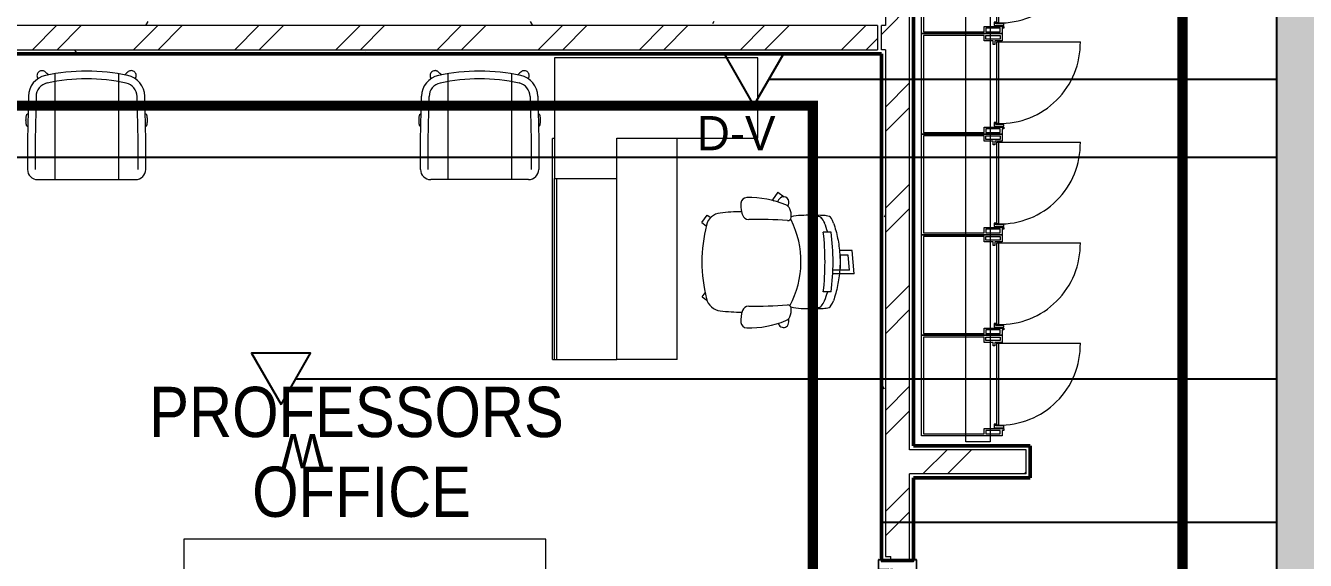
# Model space of a CAD drawing. Header units: millimetres. Extents: x -9358 to 257996, y -67499 to 9117.
# Drawn here: x 1965 to 8328, y -19148 to -16488 of the extents above; entities that cross this region are included whole.
import ezdxf

# ---------------------------------------------------------------- set-up
doc = ezdxf.new("R2010")
doc.units = ezdxf.units.MM
doc.header["$LTSCALE"] = 1000
for name, color, linetype, lineweight in [('123', 2, 'Continuous', 9), ('A-DOOR', 8, 'Continuous', 9), ('A-DOOR-1', 8, 'Continuous', 18), ('A-DOR', 8, 'Continuous', 9), ('A-FRN', 8, 'Continuous', 9), ('A-GEN-MOD', 8, 'Continuous', 9), ('A-ROM-NAM', 8, 'Continuous', 9), ('A-WAL-CLD', 8, 'Continuous', 9), ('A-WAL-CMU', 8, 'Continuous', 50), ('A-WAL-LOW-30', 8, 'Continuous', 18), ('A-WAL-PAT-1', 8, 'Continuous', 9)]:
    doc.layers.add(name, color=color, linetype=linetype, lineweight=lineweight)
for name, color, linetype in [('CCTV', 4, 'Continuous'), ('DATANET', 4, 'Continuous'), ('F POINT AGN', 7, 'Continuous'), ('LC-CABLE -10', 4, 'Continuous'), ('LC-T-OUTLET', 4, 'Continuous'), ('Route - rack2', 7, 'Continuous')]:
    doc.layers.add(name, color=color, linetype=linetype)
doc.styles.add('Arial_5', font='arial.ttf', dxfattribs={"width": 0.85, "height": 200})
pattern_1 = [(0, (0, 0), (812.8, 203.2), [33.528, -576.072, 33.528, -576.072, -3251.2]), (0, (0, 0), (812.8, 203.2), [-1219.2, 33.528, -1185.672, 33.528, -576.072, -1422.4]), (0, (0, 0), (812.8, 203.2), [-3048, 33.528, -372.872, 33.528, -982.472]), (120, (304.8, 101.6), (-582.3764, 602.3054), [33.528, -576.072, 33.528, -576.072, -3251.2]), (120, (304.8, 101.6), (-582.3764, 602.3054), [-1219.2, 33.528, -1185.672, 33.528, -576.072, -1422.4]), (120, (304.8, 101.6), (-582.3764, 602.3054), [-3048, 33.528, -372.872, 33.528, -982.472]), (240, (406.4, 508), (-230.4236, -805.5054), [33.528, -576.072, 33.528, -576.072, -3251.2]), (240, (406.4, 508), (-230.4236, -805.5054), [-1219.2, 33.528, -1185.672, 33.528, -576.072, -1422.4]), (240, (406.4, 508), (-230.4236, -805.5054), [-3048, 33.528, -372.872, 33.528, -982.472])]
pattern_2 = [(45, (0, 0), (-251.447, 251.447), []), (45, (0, 381), (-251.447, 251.447), [])]

# ---------------------------------------------------------------- blocks, each defined once
blk = doc.blocks.new('D-V')
at = {"color": 3}
blk.add_lwpolyline([(1.2, 256.5), (146.9, 0), (-146.9, 0), (1.2, 256.5)], dxfattribs=at)
at = {"layer": 'CCTV', "color": 2}
blk.add_attdef('D-V', (-225.1, 246.5), '', height=170, dxfattribs=at)
blk = doc.blocks.new('D-W')
at = {"color": 3, "elevation": 0}
blk.add_lwpolyline([(0, 254.5), (146.9, 0), (-146.9, 0), (0, 254.5)], dxfattribs=at)
at = {"layer": 'LC-T-OUTLET', "color": 2}
blk.add_attdef('W', (77.2, 236.3, 0), '', height=170, dxfattribs=at)
blk = doc.blocks.new('FR_Lockers-MLTPL_Dar - FR_Lockers-MLTPL_Dar-848432-01-Ground Floor Furniture Plan')
at = {"layer": 'A-GEN-MOD'}
for p, q in [((-500, 0), (0, 0)), ((-500, -400), (-500, 0)), ((0, 0), (0, -400)), ((-491.1, -8.9), (-491.1, -311.1)), ((-8.9, -8.9), (-491.1, -8.9)), ((-8.9, -311.1), (-8.9, -8.9)), ((-491.1, -311.1), (-464.4, -311.1)), ((-464.4, -311.1), (-464.4, -408.9)), ((-35.6, -311.1), (-8.9, -311.1)), ((-35.6, -355.6), (-35.6, -311.1)), ((-491.1, -320), (-491.1, -391.1)), ((-473.3, -320), (-491.1, -320)), ((-473.3, -391.1), (-473.3, -320)), ((-460, -360), (-460, -408.9)), ((-442.2, -360), (-460, -360)), ((-451.1, -368.9), (-442.2, -368.9)), ((-451.1, -408.9), (-451.1, -368.9)), ((-446.7, -382.2), (-446.7, -373.3)), ((-446.7, -373.3), (-40, -373.3)), ((-442.2, -368.9), (-442.2, -360)), ((-53.3, -355.6), (-35.6, -355.6)), ((-53.3, -364.4), (-53.3, -355.6)), ((-35.6, -364.4), (-53.3, -364.4)), ((-40, -373.3), (-40, -382.2)), ((-35.6, -400), (-35.6, -364.4)), ((-26.7, -391.1), (-26.7, -320)), ((-26.7, -320), (-8.9, -320)), ((-8.9, -320), (-8.9, -391.1)), ((-473.3, -400), (-500, -400)), ((-491.1, -391.1), (-473.3, -391.1)), ((-473.3, -408.9), (-473.3, -400)), ((-464.4, -408.9), (-473.3, -408.9)), ((-460, -408.9), (-451.1, -408.9)), ((-40, -382.2), (-446.7, -382.2)), ((-40, -382.2), (-40, -789.1)), ((0, -400), (-35.6, -400)), ((-8.9, -391.1), (-26.7, -391.1))]:
    blk.add_line(p, q, dxfattribs=at)
blk.add_arc((-46.8, -389.2), 400, 178.71177, 270.96946, dxfattribs=at)
blk = doc.blocks.new('Scoop_Conference_Swivel_Chair_14893 - Scoop_Conference_Swivel_Chair_14893-746239-01-Ground Floor Furniture Plan')
at = {"layer": 'A-FRN'}
for p, q in [((-293.9, 139.9), (-293.9, -5.1)), ((-255.8, 139.9), (-255.8, -4.7)), ((243.1, 190.7), (-243.1, 190.7)), ((-158.6, -336.1), (-158.6, 190.7)), ((158.6, -336.1), (158.6, 190.7)), ((255.8, -4.7), (255.8, 139.9)), ((293.9, -5.1), (293.9, 139.9)), ((-293.9, -5.1), (-289.4, -224)), ((-255.8, -4.7), (-251.3, -223.2)), ((251.3, -223.2), (255.8, -4.7)), ((289.4, -224), (293.9, -5.1)), ((-292.5, -74.7), (-296, -74.7)), ((296, -74.7), (292.5, -74.7)), ((-296, -134.7), (-291.2, -134.7)), ((291.2, -134.7), (296, -134.7))]:
    blk.add_line(p, q, dxfattribs=at)
for centre, radius, start, end in [((-243.1, 139.9), 50.8, 90, 180), ((243.1, 139.9), 50.8, 0, 90), ((-181.4, -221.7), 108, 181.19256, 257.64827), ((-181.4, -221.7), 69.8, 181.19256, 257.64827), ((181.4, -221.7), 69.9, 282.35173, 358.80744), ((181.4, -221.7), 108, 282.35173, 358.80744), ((0, 606.8), 918, 257.64827, 282.35173), ((-221.9, -326.6), 24.9, 185.23282, 189), ((-221.9, -326.6), 24.9, 221.51523, 225), ((-221.9, -326.6), 24.9, 225, 228.48748), ((-221.9, -326.6), 24.9, 261, 264.76465), ((0, 606.8), 956.1, 257.64827, 282.35173)]:
    blk.add_arc(centre, radius, start, end, dxfattribs=at)
for points, knots in [([(-296, -134.7), (-296.5, -134.7), (-297.2, -133.8), (-298.3, -130.8), (-299, -127.8), (-299.8, -124.1), (-300.6, -118.4), (-301.3, -110), (-301.3, -99.3), (-300.6, -91), (-299.8, -85.2), (-299, -81.5), (-298.3, -78.5), (-297.2, -75.6), (-296.5, -74.7), (-296, -74.7)], [-1, -1, -1, -1, -0.888889, -0.833333, -0.777778, -0.722222, -0.666667, -0.555556, -0.444444, -0.333333, -0.277778, -0.222222, -0.166667, -0.111111, 0, 0, 0, 0]), ([(296, -74.7), (296.5, -74.7), (297.2, -75.6), (298.3, -78.5), (299, -81.5), (299.8, -85.2), (300.6, -91), (301.3, -99.3), (301.3, -110), (300.6, -118.4), (299.8, -124.1), (299, -127.8), (298.3, -130.8), (297.2, -133.8), (296.5, -134.7), (296, -134.7)], [-1, -1, -1, -1, -0.888889, -0.833333, -0.777778, -0.722222, -0.666667, -0.555556, -0.444444, -0.333333, -0.277778, -0.222222, -0.166667, -0.111111, 0, 0, 0, 0]), ([(-241.2, -310.9), (-242, -311.9), (-243.3, -313.8), (-244.9, -316.9), (-245.9, -320), (-246.6, -323.2), (-246.9, -327.5), (-246.1, -333.7), (-242.7, -341.1), (-236.4, -347.4), (-228.3, -351.1), (-219.5, -351.8), (-211.1, -349.5), (-206.3, -346.2), (-204.3, -344.2)], [-0.9668069, -0.9668069, -0.9668069, -0.9668069, -0.9166667, -0.875, -0.8333333, -0.7916667, -0.75, -0.6666667, -0.5555556, -0.4444444, -0.3333333, -0.2222222, -0.1111111, 0, 0, 0, 0]), ([(239.5, -344.2), (241.3, -342.3), (244.5, -337.9), (246.9, -330.3), (246.8, -322.4), (244.6, -315.8), (242.3, -312.2), (241.2, -310.9)], [-1, -1, -1, -1, -0.8, -0.6, -0.4, -0.2, -0.0666114, -0.0666114, -0.0666114, -0.0666114]), ([(204.3, -344.2), (206.3, -346.1), (210.8, -349.3), (219.8, -352), (230.2, -350.9), (236.8, -346.8), (239.5, -344.2)], [-1, -1, -1, -1, -0.785714, -0.571429, -0.285714, 0, 0, 0, 0])]:
    blk.add_open_spline(points, degree=3, knots=knots, dxfattribs=at)
for points in [[(-204.3, -344.2), (-199.5, -339.3), (-194.6, -334.4), (-189.8, -329.6)], [(189.8, -329.6), (194.6, -334.4), (199.5, -339.3), (204.3, -344.2)]]:
    blk.add_open_spline(points, degree=3, dxfattribs=at)
blk = doc.blocks.new('Task chair 9554N35 - Task chair 9554N35-745676-01-Ground Floor Furniture Plan')
at = {"layer": 'A-FRN'}
for p, q in [((-172.9, 306.8), (-189.9, 284.3)), ((-172.9, 306.8), (-153.2, 293.1)), ((196.3, 309), (180.3, 287)), ((196.3, 309), (233.1, 282.3)), ((233.1, 282.3), (220.5, 265)), ((309.5, -42.5), (303.3, -51.1)), ((346.3, -69.3), (309.5, -42.5)), ((346.3, -69.3), (324.3, -99.6)), ((208.7, -134.6), (213.5, -132.2)), ((-148.6, -333.2), (-148.6, -294.8)), ((148.6, -333.5), (148.6, -294.8)), ((-59.9, -447.8), (-59.9, -341.6)), ((-40.1, -424.9), (-40.1, -342.5)), ((-33.2, -377), (-33.2, -380)), ((-33.2, -380), (34.3, -380)), ((34.3, -418.4), (34.3, -377)), ((56.2, -437.7), (56.2, -375.4)), ((-59.9, -447.8), (56.2, -437.7)), ((-40.1, -424.9), (34.3, -418.4))]:
    blk.add_line(p, q, dxfattribs=at)
for centre, radius, start, end in [((-163.7, 208.7), 80, 103.94163, 173.64139), ((0, -450.7), 759.4, 76.05834, 103.94163), ((163.7, 208.7), 80, 6.35861, 76.05834), ((875.8, 92.8), 1126, 173.64139, 179.13874), ((-875.8, 92.8), 1126, 0.96847, 6.35861), ((157.4, 76.4), 485.9, 178.90131, 202.37717), ((-298.4, 85.1), 30, 94.38503, 178.83074), ((-289.7, -26.9), 142.3, 70.42845, 94.40688), ((-253.5, 75.2), 34, 1.57827, 70.42845), ((1706.6, 39.8), 1926.5, 178.92008, 184.65045), ((-1714.8, 39.8), 1926.5, 355.34955, 1.07992), ((245.3, 75.2), 34, 109.57155, 178.42173), ((281.6, -26.9), 142.3, 102.84069, 109.57155), ((281.6, -26.9), 142.3, 85.59312, 102.84069), ((-165.6, 76.4), 485.9, 337.62283, 1.09869), ((290.2, 85.1), 30, 1.16926, 85.61497), ((-301, -96.7), 25.2, 123.41207, 230.42017), ((-296.1, -90.9), 32.8, 230.42017, 277.57983), ((-270.6, -142.7), 80.3, 115.93952, 123.41207), ((-257.7, -94.4), 37, 202.48154, 245.42433), ((-304.4, -28.7), 95.5, 277.57983, 283.12992), ((-231.5, -117.1), 18, 277.29162, 2.37389), ((223.3, -117.1), 18, 177.62611, 262.70838), ((249.5, -94.4), 37, 294.57567, 337.51846), ((351.4, 138.5), 268.8, 253.82651, 257.0503), ((297.3, -97.1), 27.1, 257.0503, 54.9497), ((266.7, -140.7), 80.4, 54.9497, 66.54385), ((-239, -54.3), 81.3, 245.20673, 276.92846), ((1424.9, -239.6), 1657.1, 178.08469, 181.91531), ((-5.9, -191.7), 225.5, 165.01048, 178.08469), ((1.2, 277.4), 461.4, 241.6816, 296.72751), ((230.8, -54.3), 81.3, 263.07154, 294.79327), ((5.9, -191.7), 225.5, 1.91531, 14.48214), ((-1424.9, -239.6), 1657.1, 358.08469, 1.91531), ((192.1, -200.6), 424.1, 181.28036, 189.12463), ((-192.1, -200.6), 424.1, 350.87537, 358.71964), ((-202, -267.3), 24.7, 181.26499, 228.14341), ((18.2, 231.9), 573.4, 248.37033, 253.08596), ((0, 988.3), 1291.7, 263.39468, 276.60532), ((-18.2, 231.9), 573.4, 286.91404, 291.62967), ((202, -267.3), 24.7, 311.85659, 358.73501), ((1, 773.4), 1116.7, 262.30125, 277.59325)]:
    blk.add_arc(centre, radius, start, end, dxfattribs=at)
for centre, major_axis, ratio, start_param, end_param in [((2833.6, -1083.6), (-3058.7, 867.3), 0.246692, 0.098786, 0.133654), ((-178.1, -286.4), (-48, 16.7), 0.376203, 0.715963, 1.386418), ((178.1, -286.7), (48.1, 16.1), 0.383717, 4.900693, 5.6098), ((-2833.6, -1083.6), (3058.7, 867.3), 0.246692, 6.149531, 6.184399), ((-2839.6, -1069.5), (3064.8, 850.5), 0.246639, 6.151983, 6.185843), ((-182.4, -335.9), (-44.1, 13.7), 0.260293, 0.190015, 1.407049), ((182.6, -337.1), (43.9, 14.1), 0.248418, 4.873403, 6.095378)]:
    blk.add_ellipse(centre, major_axis=major_axis, ratio=ratio, start_param=start_param, end_param=end_param, dxfattribs=at)
blk.add_open_spline([(193.1, -345.6), (180.8, -349.8), (155.9, -357.6), (104.9, -369.7), (39.6, -378.5), (-39.7, -378.4), (-105, -369.4), (-155.9, -357.1), (-180.8, -349.3), (-193.1, -344.9)], degree=3, knots=[0, 0, 0, 0, 0.1, 0.2, 0.4, 0.6, 0.8, 0.9, 1, 1, 1, 1], dxfattribs=at)
blk = doc.blocks.new('secretary office - manager office -1 2-1846450-01-Ground Floor Furniture Plan')
at = {"layer": 'A-FRN'}
for p, q in [((-550, 700), (-950, 700)), ((-950, 700), (-950, -300)), ((-550, 0), (-550, 700)), ((550, 300), (-550, 300)), ((550, 300), (550, 0)), ((-350, 0), (-550, 0)), ((550, 0), (-350, 0)), ((-350, -310), (-350, 0)), ((550, -300), (550, 0)), ((-950, -300), (-950, -310)), ((-950, -310), (-360, -310)), ((-548, -310), (-548, -320)), ((-360, -310), (-350, -310)), ((-350, -300), (550, -300)), ((-350, -300), (550, -300)), ((550, -310), (-350, -310)), ((550, -310), (550, -300)), ((550, -320), (550, -310)), ((550, -320), (-548, -320))]:
    blk.add_line(p, q, dxfattribs=at)
blk = doc.blocks.new('Scoop_Conference_Swivel_Chair_14893 - Scoop_Conference_Swivel_Chair_14893-748504-01-Ground Floor Furniture Plan')
at = {"layer": 'A-FRN'}
for p, q in [((-158.6, 336.1), (-158.6, -190.7)), ((158.6, 336.1), (158.6, -190.7)), ((-293.9, 5.1), (-289.4, 224)), ((-255.8, 4.7), (-251.3, 223.2)), ((251.3, 223.2), (255.8, 4.7)), ((289.4, 224), (293.9, 5.1)), ((-291.2, 134.7), (-296, 134.7)), ((296, 134.7), (291.2, 134.7)), ((-296, 74.7), (-292.5, 74.7)), ((292.5, 74.7), (296, 74.7)), ((-293.9, -139.9), (-293.9, 5.1)), ((-255.8, -139.9), (-255.8, 4.7)), ((255.8, 4.7), (255.8, -139.9)), ((293.9, 5.1), (293.9, -139.9)), ((243.1, -190.7), (-243.1, -190.7))]:
    blk.add_line(p, q, dxfattribs=at)
for centre, radius, start, end in [((-181.4, 221.7), 107.9, 102.35173, 178.80744), ((-221.9, 326.6), 24.9, 171, 174.76718), ((-221.9, 326.6), 24.9, 135, 138.48477), ((-221.9, 326.6), 24.9, 131.51252, 135), ((-221.9, 326.6), 24.9, 95.23535, 99), ((0, -606.8), 956.1, 77.64827, 102.35173), ((181.4, 221.7), 108, 1.19256, 77.64827), ((-181.4, 221.7), 69.8, 102.35173, 178.80744), ((0, -606.8), 918, 77.64827, 102.35173), ((181.4, 221.7), 69.9, 1.19256, 77.64827), ((-243.1, -139.9), 50.8, 180, 270), ((243.1, -139.9), 50.8, 270, 0)]:
    blk.add_arc(centre, radius, start, end, dxfattribs=at)
for points, knots in [([(-204.3, 344.2), (-205.8, 345.7), (-208.4, 347.6), (-212.2, 349.6), (-215.3, 350.6), (-218.5, 351.3), (-222.8, 351.6), (-229, 350.8), (-236.4, 347.4), (-242.7, 341.1), (-246.4, 333), (-247.1, 324.2), (-245, 316.6), (-242.4, 312.5), (-241.2, 310.9)], [-1, -1, -1, -1, -0.9166667, -0.875, -0.8333333, -0.7916667, -0.75, -0.6666667, -0.5555556, -0.4444444, -0.3333333, -0.2222222, -0.1111111, -0.0331931, -0.0331931, -0.0331931, -0.0331931]), ([(239.5, 344.2), (237.5, 346.2), (232.8, 349.5), (223.6, 352), (215.1, 351), (208.5, 347.7), (205.6, 345.4), (204.3, 344.2)], [-1, -1, -1, -1, -0.785714, -0.571429, -0.285714, -0.142857, 0, 0, 0, 0]), ([(241.2, 310.9), (243.1, 313.2), (245, 316.7), (246.3, 321.5), (246.9, 325.4), (246.7, 331), (244.5, 337.9), (241.3, 342.3), (239.5, 344.2)], [-0.9333886, -0.9333886, -0.9333886, -0.9333886, -0.7, -0.625, -0.55, -0.4, -0.2, 0, 0, 0, 0]), ([(-296, 74.7), (-296.5, 74.7), (-297.2, 75.6), (-298.3, 78.5), (-299, 81.5), (-299.8, 85.2), (-300.6, 91), (-301.3, 99.3), (-301.3, 110), (-300.6, 118.4), (-299.8, 124.1), (-299, 127.8), (-298.3, 130.8), (-297.2, 133.8), (-296.5, 134.7), (-296, 134.7)], [-1, -1, -1, -1, -0.888889, -0.833333, -0.777778, -0.722222, -0.666667, -0.555556, -0.444444, -0.333333, -0.277778, -0.222222, -0.166667, -0.111111, 0, 0, 0, 0]), ([(296, 134.7), (296.5, 134.7), (297.2, 133.8), (298.3, 130.8), (299, 127.8), (299.8, 124.1), (300.6, 118.4), (301.3, 110), (301.3, 99.3), (300.6, 91), (299.8, 85.2), (299, 81.5), (298.3, 78.5), (297.2, 75.6), (296.5, 74.7), (296, 74.7)], [-1, -1, -1, -1, -0.888889, -0.833333, -0.777778, -0.722222, -0.666667, -0.555556, -0.444444, -0.333333, -0.277778, -0.222222, -0.166667, -0.111111, 0, 0, 0, 0])]:
    blk.add_open_spline(points, degree=3, knots=knots, dxfattribs=at)
for points in [[(-189.8, 329.6), (-194.6, 334.4), (-199.5, 339.3), (-204.3, 344.2)], [(204.3, 344.2), (199.5, 339.3), (194.6, 334.4), (189.8, 329.6)]]:
    blk.add_open_spline(points, degree=3, dxfattribs=at)
blk = doc.blocks.new('Wood door - 1000-Wood Door-2297611-01-Ground Floor Furniture Plan')
at = {"layer": 'A-DOOR'}
blk.add_arc((442, -77), 884, 180, 270, dxfattribs=at)
at = {"layer": 'A-DOOR-1'}
for p, q in [((-505, 92.5), (-505, 82.5)), ((-505, 82.5), (-505, 92.5)), ((-503.5, 82.5), (-503.5, 92.5)), ((-445.7, 95), (-502.5, 95)), ((-502.5, 95), (-445.7, 95)), ((-502.5, 93.5), (-445.7, 93.5)), ((-495, 81.5), (-502.5, 81.5)), ((-502.5, 80), (-495, 80)), ((-495, 80), (-500, 80)), ((-495, 81.5), (-495, 80)), ((-495, -80), (-495, 80)), ((-444.7, 92.5), (-444.7, -32.5)), ((-443.2, -8.1), (-443.2, 92.5)), ((-443.2, 92.5), (-443.2, -8.1)), ((443.2, -8.1), (443.2, 92.5)), ((443.2, -8.4), (443.2, 92.5)), ((444.7, 92.5), (444.7, -32.5)), ((445.7, 95), (502.5, 95)), ((445.7, 95), (502.5, 95)), ((502.5, 93.5), (445.7, 93.5)), ((495, 81.5), (495, 80)), ((495, 81.5), (502.5, 81.5)), ((502.5, 80), (495, 80)), ((495, 80), (495, -80)), ((500, 80), (495, 80)), ((503.5, 82.5), (503.5, 92.5)), ((505, 92.5), (505, 82.5)), ((505, 92.5), (505, 82.5)), ((-456.5, -92.5), (-456.5, -47)), ((-453.7, -23), (-455.2, -23)), ((-455.2, -23), (-455.2, -32.5)), ((-455, -92.5), (-455, -47)), ((-455, -47), (-455, -92.5)), ((-442.5, -44.5), (-454, -44.5)), ((-442.5, -46), (-454, -46)), ((-442.5, -46), (-454, -46)), ((-453.7, -32.5), (-453.7, -23)), ((-445.7, -33.5), (-452.7, -33.5)), ((-452.7, -35), (-445.7, -35)), ((-441.7, -8.1), (-443.2, -8.4)), ((-443.2, -32.5), (-443.2, -8.1)), ((-443.2, -8.1), (-441.7, -8.1)), ((-443.2, -8.4), (-441.5, -18.1)), ((-440, -18), (-441.7, -8.1)), ((-441.7, -8.1), (-440, -18)), ((-441.5, -18.1), (-441.5, -43.5)), ((-440, -43.5), (-440, -18)), ((-440, -18), (-440, -43.5)), ((440, -18), (441.7, -8.1)), ((440, -18), (441.7, -8.1)), ((440, -43.5), (440, -18)), ((440, -43.5), (440, -18)), ((443.2, -8.4), (441.5, -18.1)), ((441.5, -18.1), (441.5, -43.5)), ((441.7, -8.1), (443.2, -8.4)), ((441.7, -8.1), (443.2, -8.4)), ((442.5, -44.5), (454, -44.5)), ((442.5, -46), (454, -46)), ((454, -46), (442.5, -46)), ((443.2, -32.5), (443.2, -8.1)), ((445.7, -33.5), (452.7, -33.5)), ((452.7, -35), (445.7, -35)), ((453.7, -23), (455.2, -23)), ((453.7, -32.5), (453.7, -23)), ((455, -92.5), (455, -47)), ((455, -92.5), (455, -47)), ((455.2, -23), (455.2, -32.5)), ((456.5, -92.5), (456.5, -47)), ((-505, -92.5), (-505, -82.5)), ((-505, -92.5), (-505, -82.5)), ((-503.5, -92.5), (-503.5, -82.5)), ((-495, -80), (-502.5, -80)), ((-502.5, -81.5), (-495, -81.5)), ((-457.5, -93.5), (-502.5, -93.5)), ((-502.5, -95), (-457.5, -95)), ((-457.5, -95), (-502.5, -95)), ((-500, -80), (-495, -80)), ((-495, -81.5), (-495, -80)), ((399, -77), (442, -77)), ((399, -961), (399, -77)), ((442, -77), (442, -961)), ((457.5, -93.5), (502.5, -93.5)), ((502.5, -95), (457.5, -95)), ((502.5, -95), (457.5, -95)), ((495, -81.5), (495, -80)), ((495, -80), (502.5, -80)), ((495, -80), (500, -80)), ((502.5, -81.5), (495, -81.5)), ((503.5, -92.5), (503.5, -82.5)), ((505, -92.5), (505, -82.5)), ((505, -82.5), (505, -92.5)), ((442, -961), (399, -961))]:
    blk.add_line(p, q, dxfattribs=at)
for centre, radius, start, end in [((-502.5, 92.5), 2.5, 90, 180), ((-502.5, 92.5), 2.5, 90, 180), ((-502.5, 82.5), 2.5, 180, 270), ((-502.5, 82.5), 2.5, 180, 270), ((-502.5, 92.5), 1.03, 90, 180), ((-502.5, 82.5), 1.01, 180, 270), ((-445.7, 92.5), 2.5, 0, 90), ((-445.7, 92.5), 2.5, 0, 90), ((-445.7, 92.5), 0.985, 0, 90), ((445.7, 92.5), 2.5, 90, 180), ((445.7, 92.5), 2.5, 90, 180), ((445.7, 92.5), 0.985, 90, 180), ((502.5, 92.5), 2.5, 360, 90), ((502.5, 92.5), 2.5, 0, 90), ((502.5, 92.5), 1.03, 0, 90), ((502.5, 82.5), 1.01, 270, 360), ((502.5, 82.5), 2.5, 270, 0), ((502.5, 82.5), 2.5, 285, 360), ((-454, -47), 2.5, 90, 180), ((-452.7, -32.5), 2.5, 180, 270), ((-454, -47), 0.997, 90, 180), ((-454, -47), 0.997, 90, 180), ((-452.7, -32.5), 1.01, 180, 270), ((-445.7, -32.5), 0.984, 270, 360), ((-445.7, -32.5), 2.5, 270, 360), ((-442.5, -43.5), 1, 270, 0), ((-442.5, -43.5), 2.5, 270, 360), ((-442.5, -43.5), 2.5, 270, 360), ((442.5, -43.5), 2.5, 180, 270), ((442.5, -43.5), 2.5, 180, 270), ((442.5, -43.5), 1, 180, 270), ((445.7, -32.5), 2.5, 180, 270), ((445.7, -32.5), 0.984, 180, 270), ((452.7, -32.5), 1.01, 270, 360), ((452.7, -32.5), 2.5, 270, 360), ((454, -47), 2.5, 360, 90), ((454, -47), 0.997, 360, 90), ((454, -47), 0.979, 0, 90), ((-502.5, -82.5), 2.5, 90, 180), ((-502.5, -82.5), 2.5, 90, 180), ((-502.5, -92.5), 2.5, 180, 270), ((-502.5, -92.5), 2.5, 180, 270), ((-502.5, -82.5), 1, 90, 180), ((-502.5, -92.5), 1, 180, 270), ((-457.5, -92.5), 1, 270, 0), ((-457.5, -92.5), 2.5, 270, 360), ((-457.5, -92.5), 2.5, 270, 360), ((457.5, -92.5), 2.5, 180, 270), ((457.5, -92.5), 2.5, 180, 270), ((457.5, -92.5), 1, 180, 270), ((502.5, -82.5), 2.5, 0, 90), ((502.5, -82.5), 1, 0, 90), ((502.5, -92.5), 1, 270, 360), ((502.5, -92.5), 2.5, 270, 360), ((502.5, -92.5), 2.5, 270, 360), ((502.5, -82.5), 2.5, 360, 75)]:
    blk.add_arc(centre, radius, start, end, dxfattribs=at)
blk = doc.blocks.new('M_Room Tag_Small - M_Room Tag_Small-919701-01-Ground Floor Furniture Plan')
at = {"layer": 'A-ROM-NAM'}
for p, q in [((9, 2.5), (-9, 2.5)), ((-9, 2.5), (-9, -2.5)), ((9, -2.5), (9, 2.5)), ((-9, -2.5), (9, -2.5))]:
    blk.add_line(p, q, dxfattribs=at)
blk = doc.blocks.new('G')
at = {"layer": 'A-WAL-PAT-1'}
h = blk.add_hatch(dxfattribs=at)
h.set_pattern_fill('FP_2', color=256, style=0, pattern_type=2)
h.set_pattern_definition(pattern_1)
h.paths.add_polyline_path([(6240, -28620), (6240, -28410), (6267.6, -28410), (6267.6, -28390), (6220, -28390), (6220, -28620)], flags=0)
h.paths.add_polyline_path([(6267.6, -27390), (6267.6, -27370), (6240, -27370), (6240, -24660), (6220, -24660), (6220, -27390)], flags=0)
h.paths.add_polyline_path([(6220, -24540), (6240, -24540), (6240, -22020), (6267.6, -22020), (6267.6, -22000), (6220, -22000), (6220, -24520)], flags=0)
h.paths.add_polyline_path([(6267.6, -21000), (6267.6, -20980), (6240, -20980), (6240, -20770), (6220, -20770), (6220, -21000)], flags=0)
h.paths.add_polyline_path([(6220, -20750), (6240, -20750), (6240, -20560), (6220, -20560), (6220, -20590.7)], flags=0)
h.paths.add_polyline_path([(6220, -20440), (6240, -20440), (6240, -20250), (6220, -20250), (6220, -20420)], flags=0)
h.paths.add_polyline_path([(6240, -20230), (6240, -20020), (6267.6, -20020), (6267.6, -20000), (6220, -20000), (6220, -20230)], flags=0)
h.paths.add_polyline_path([(6267.6, -19000), (6267.6, -18980), (6240, -18980), (6240, -16460), (6220, -16460), (6220, -19000)], flags=0)
h.paths.add_polyline_path([(6220, -16340), (6240, -16340), (6240, -13820), (6267.6, -13820), (6267.6, -13800), (6220, -13800), (6220, -16320)], flags=0)
h.paths.add_polyline_path([(6267.6, -12800), (6267.6, -12780), (6240, -12780), (6240, -12570), (6220, -12570), (6220, -12800)], flags=0)
h = blk.add_hatch(dxfattribs=at)
h.set_pattern_fill('FP_1', color=256, style=0, pattern_type=2)
h.set_pattern_definition(pattern_2)
h.paths.add_polyline_path([(6360, -28640), (6360, -28390), (6267.6, -28390), (6267.6, -28410), (6240, -28410), (6240, -28640)], flags=0)
h.paths.add_polyline_path([(6360, -27390), (6360, -22000), (6267.6, -22000), (6267.6, -22020), (6240, -22020), (6240, -27370), (6267.6, -27370), (6267.6, -27390)], flags=0)
h.paths.add_polyline_path([(6360, -21000), (6360, -20000), (6267.6, -20000), (6267.6, -20020), (6240, -20020), (6240, -20980), (6267.6, -20980), (6267.6, -21000)], flags=0)
h.paths.add_polyline_path([(6360, -19000), (6360, -13800), (6267.6, -13800), (6267.6, -13820), (6240, -13820), (6240, -18980), (6267.6, -18980), (6267.6, -19000)], flags=0)
h.paths.add_polyline_path([(6267.6, -12800), (6360, -12800), (6360, -12550), (6240, -12550), (6240, -12780), (6267.6, -12780)], flags=0)
h = blk.add_hatch(dxfattribs=at)
h.set_pattern_fill('FP_2', color=256, style=0, pattern_type=2)
h.set_pattern_definition(pattern_1)
h.paths.add_polyline_path([(6380, -28760), (6380, -28640), (6360, -28640), (6360, -28760)], flags=0)
h.paths.add_polyline_path([(6380, -28620), (6380, -28390), (6360, -28390), (6360, -28620)], flags=0)
h.paths.add_polyline_path([(6360, -27390), (6380, -27390), (6380, -26800), (6360, -26800), (6360, -27095.3)], flags=0)
h.paths.add_polyline_path([(6380, -26680), (6380, -22550), (6360, -22550), (6360, -26680)], flags=0)
h.paths.add_polyline_path([(6380, -22430), (6380, -22000), (6360, -22000), (6360, -22430)], flags=0)
h.paths.add_polyline_path([(6360, -21000), (6380, -21000), (6380, -20770), (6360, -20770), (6360, -20952.1)], flags=0)
h.paths.add_polyline_path([(6380, -20750), (6380, -20250), (6360, -20250), (6360, -20750)], flags=0)
h.paths.add_polyline_path([(6380, -20230), (6380, -20000), (6360, -20000), (6360, -20230)], flags=0)
h.paths.add_polyline_path([(6380, -19000), (6380, -18570), (6360, -18570), (6360, -19000)], flags=0)
h.paths.add_polyline_path([(6360, -18450), (6380, -18450), (6380, -14320), (6360, -14320), (6360, -18422.5)], flags=0)
h.paths.add_polyline_path([(6380, -14200), (6380, -13800), (6360, -13800), (6360, -14200)], flags=0)
h.paths.add_polyline_path([(6380, -12800), (6380, -12550), (6360, -12550), (6360, -12800)], flags=0)
h = blk.add_hatch(dxfattribs=at)
h.set_pattern_fill('FP_1', color=256, style=0, pattern_type=2)
h.set_pattern_definition(pattern_2)
h.paths.add_polyline_path([(250, -16460), (6200, -16460), (6200, -16340), (250, -16340)], flags=0)
h.paths.add_polyline_path([(6240, -16460), (6240, -16340), (6220, -16340), (6220, -16460)], flags=0)
h = blk.add_hatch(dxfattribs=at)
h.set_pattern_fill('FP_2', color=256, style=0, pattern_type=2)
h.set_pattern_definition(pattern_1)
h.paths.add_polyline_path([(6220, -16460), (6220, -16320), (270, -16320), (270, -16340), (6200, -16340), (6200, -16460)], flags=0)
h = blk.add_hatch(dxfattribs=at)
h.set_pattern_fill('FP_2', color=256, style=0, pattern_type=2)
h.set_pattern_definition(pattern_1)
h.paths.add_polyline_path([(270, -16480), (6220, -16480), (6220, -16460), (270, -16460)], flags=0)
h = blk.add_hatch(dxfattribs=at)
h.set_pattern_fill('FP_1', color=256, style=0, pattern_type=2)
h.set_pattern_definition(pattern_2)
h.paths.add_polyline_path([(6360, -18570), (6940, -18570), (6940, -18450), (6360, -18450)], flags=0)
at = {"layer": 'A-WAL-CLD'}
for p, q in [((6240, -13820), (6240, -16340)), ((6360, -18450), (6360, -14320)), ((6200, -16340), (250, -16340)), ((6200, -16340), (6200, -16460)), ((6220, -16460), (6220, -16340)), ((6240, -16340), (6220, -16340)), ((250, -16460), (6200, -16460)), ((6240, -16460), (6220, -16460)), ((6240, -16460), (6240, -18980)), ((6940, -18450), (6360, -18450)), ((6940, -18570), (6940, -18450)), ((6940, -18570), (6360, -18570)), ((6360, -19000), (6360, -18570)), ((6240, -18980), (6267.6, -18980)), ((6267.6, -19000), (6267.6, -18980))]:
    blk.add_line(p, q, dxfattribs=at)
at = {"layer": 'A-WAL-CMU'}
for p, q in [((6380, -18430), (6380, -14340)), ((270, -16480), (6220, -16480)), ((6220, -16480), (6220, -19000)), ((6960, -18430), (6380, -18430)), ((6960, -18590), (6960, -18430)), ((6380, -18590), (6960, -18590)), ((6380, -19000), (6380, -18590)), ((6220, -19000), (6380, -19000))]:
    blk.add_line(p, q, dxfattribs=at)
at = {"layer": 'A-WAL-LOW-30'}
for p, q in [((6640, -18410), (6640, -14360)), ((6760, -14360), (6760, -18410)), ((6760, -18410), (6640, -18410))]:
    blk.add_line(p, q, dxfattribs=at)
at = {"layer": 'A-DOR', "rotation": 269.9999999999998}
blk.add_blockref('Wood door - 1000-Wood Door-2297611-01-Ground Floor Furniture Plan', (6300, -19500), dxfattribs=at)
at = {"layer": 'A-FRN'}
for name, p, rotation in [('secretary office - manager office -1 2-1846450-01-Ground Floor Furniture Plan', (4905, -17450), 270.0000000000019), ('Scoop_Conference_Swivel_Chair_14893 - Scoop_Conference_Swivel_Chair_14893-746239-01-Ground Floor Furniture Plan', (2267.9, -16915.5), 180.0000349317603), ('Scoop_Conference_Swivel_Chair_14893 - Scoop_Conference_Swivel_Chair_14893-748504-01-Ground Floor Furniture Plan', (4222.1, -16915.5), 359.9999650682396), ('Task chair 9554N35 - Task chair 9554N35-745676-01-Ground Floor Furniture Plan', (5636.2, -17515.5), 89.99999999999709)]:
    blk.add_blockref(name, p, dxfattribs=dict(at, rotation=rotation))
at = {"layer": 'A-GEN-MOD'}
for p, rotation in [((6420, -15880), 89.99999999999962), ((6420, -16380), 89.99999999999962), ((6420, -16880), 89.99999999999962), ((6420, -17380), 89.99999999999962), ((6420, -17880), 90.00000000000006)]:
    blk.add_blockref('FR_Lockers-MLTPL_Dar - FR_Lockers-MLTPL_Dar-848432-01-Ground Floor Furniture Plan', p, dxfattribs=dict(at, rotation=rotation))
at = {"layer": 'A-ROM-NAM', "xscale": 99.99999999999991, "yscale": 99.99999999999991, "zscale": 99.99999999999991}
blk.add_blockref('M_Room Tag_Small - M_Room Tag_Small-919701-01-Ground Floor Furniture Plan', (3651.8, -19145.1), dxfattribs=at)
at = {"layer": 'A-ROM-NAM', "char_height": 250, "attachment_point": 1, "style": 'Arial_5'}
for s, insert, width in [('PROFESSORS', (2579.2, -18136.5), 2633.543), ('OFFICE', (3091.2, -18533.3), 1392.531)]:
    blk.add_mtext(s, dxfattribs=dict(at, insert=insert, width=width))
blk = doc.blocks.new('datatray')
at = {"layer": '123'}
h = blk.add_hatch(color=4, dxfattribs=at)
h.dxf.hatch_style = 1
h.paths.add_polyline_path([(302434, -43813.9), (311773, -43813.9), (311773, -43513.9), (311473, -43513.9), (301671, -43513.9), (301671, -38365), (301471, -38365), (301100, -38365), (301100, -38565), (301471, -38565), (301471, -43513.9), (287538, -43513.9), (287538, -38565), (287909, -38565), (287909, -38365), (287538, -38365), (287338, -38365), (287338, -43513.9), (277443, -43513.9), (277443, -4790), (277143, -4790), (277143, -43813.9), (301834, -43813.9), (301852.6, -52052), (299770, -52052), (299770, -52652), (301854, -52652), (302454, -52652)])
h.paths.add_polyline_path([(311773, -4790), (311473, -4790), (311473, -43513.9), (311773, -43513.9)])
at = {"layer": 'LC-CABLE -10', "color": 4}
blk.add_lwpolyline([(277143, -43813.9), (277143, -4790), (277443, -4790), (277443, -43513.9)], dxfattribs=at)
blk = doc.blocks.new('RACK 2- ROUTE .')
at = {"layer": 'F POINT AGN', "color": 1, "const_width": 50}
for points in [[(709, -19806), (709, -16887), (5879, -16887), (5879, -19446)], [(7717, -19446), (7717, -13583), (5863, -13583), (5863, -15682), (561, -15682), (561, -13123), (7602, -13123), (7602, -7571), (1136, -7571), (1136, -709), (5502, -709), (5502, -7372), (7110, -7372), (7110, -841), (10508, -841)]]:
    blk.add_lwpolyline(points, dxfattribs=at)

msp = doc.modelspace()

# ---------------------------------------------------------------- block references
msp.add_blockref('G', (0, -148.1))

# ---------------------------------------------------------------- next in the draw order: linework, layer by layer
at = {"layer": 'DATANET', "color": 3}
msp.add_line((5660.5, -16755.3), (8185, -16755.3), dxfattribs=at)
at = {"layer": 'DATANET', "color": 3, "ltscale": 50}
msp.add_line((3308.5, -18245.3), (8185, -18245.3), dxfattribs=at)
at = {"layer": 'DATANET', "color": 3, "ltscale": 0.05}
msp.add_line((6220, -18958.1), (8185, -18958.1), dxfattribs=at)
at = {"layer": 'DATANET', "color": 3}
msp.add_lwpolyline([(826.6, -16755.3), (1288.2, -16755.3), (1288.2, -17142.6), (8185, -17142.6)], dxfattribs=at)

# ---------------------------------------------------------------- next in the draw order: block references
at = {"layer": 'DATANET'}
msp.add_blockref('datatray', (-268957, -148.1), dxfattribs=at)
at = {"layer": 'DATANET', "color": 3}
ref = msp.add_blockref('D-V', (5587, -16628.1), dxfattribs=dict(at, rotation=180))
ref.add_attrib('D-V', 'D-V', (5302, -17108.1), dxfattribs={"layer": 'CCTV', "color": 3, "height": 170})
ref = msp.add_blockref('D-W', (3235, -18118.1, 0), dxfattribs=dict(at, xscale=-1, rotation=180))
ref.add_attrib('W', 'W', (3450.4, -18520.1), dxfattribs={"layer": 'LC-T-OUTLET', "color": 3, "height": 170, "rotation": 180})
at = {"layer": 'Route - rack2', "color": 1}
msp.add_blockref('RACK 2- ROUTE .', (0, 0), dxfattribs=at)

doc.saveas('drawing.dxf')
